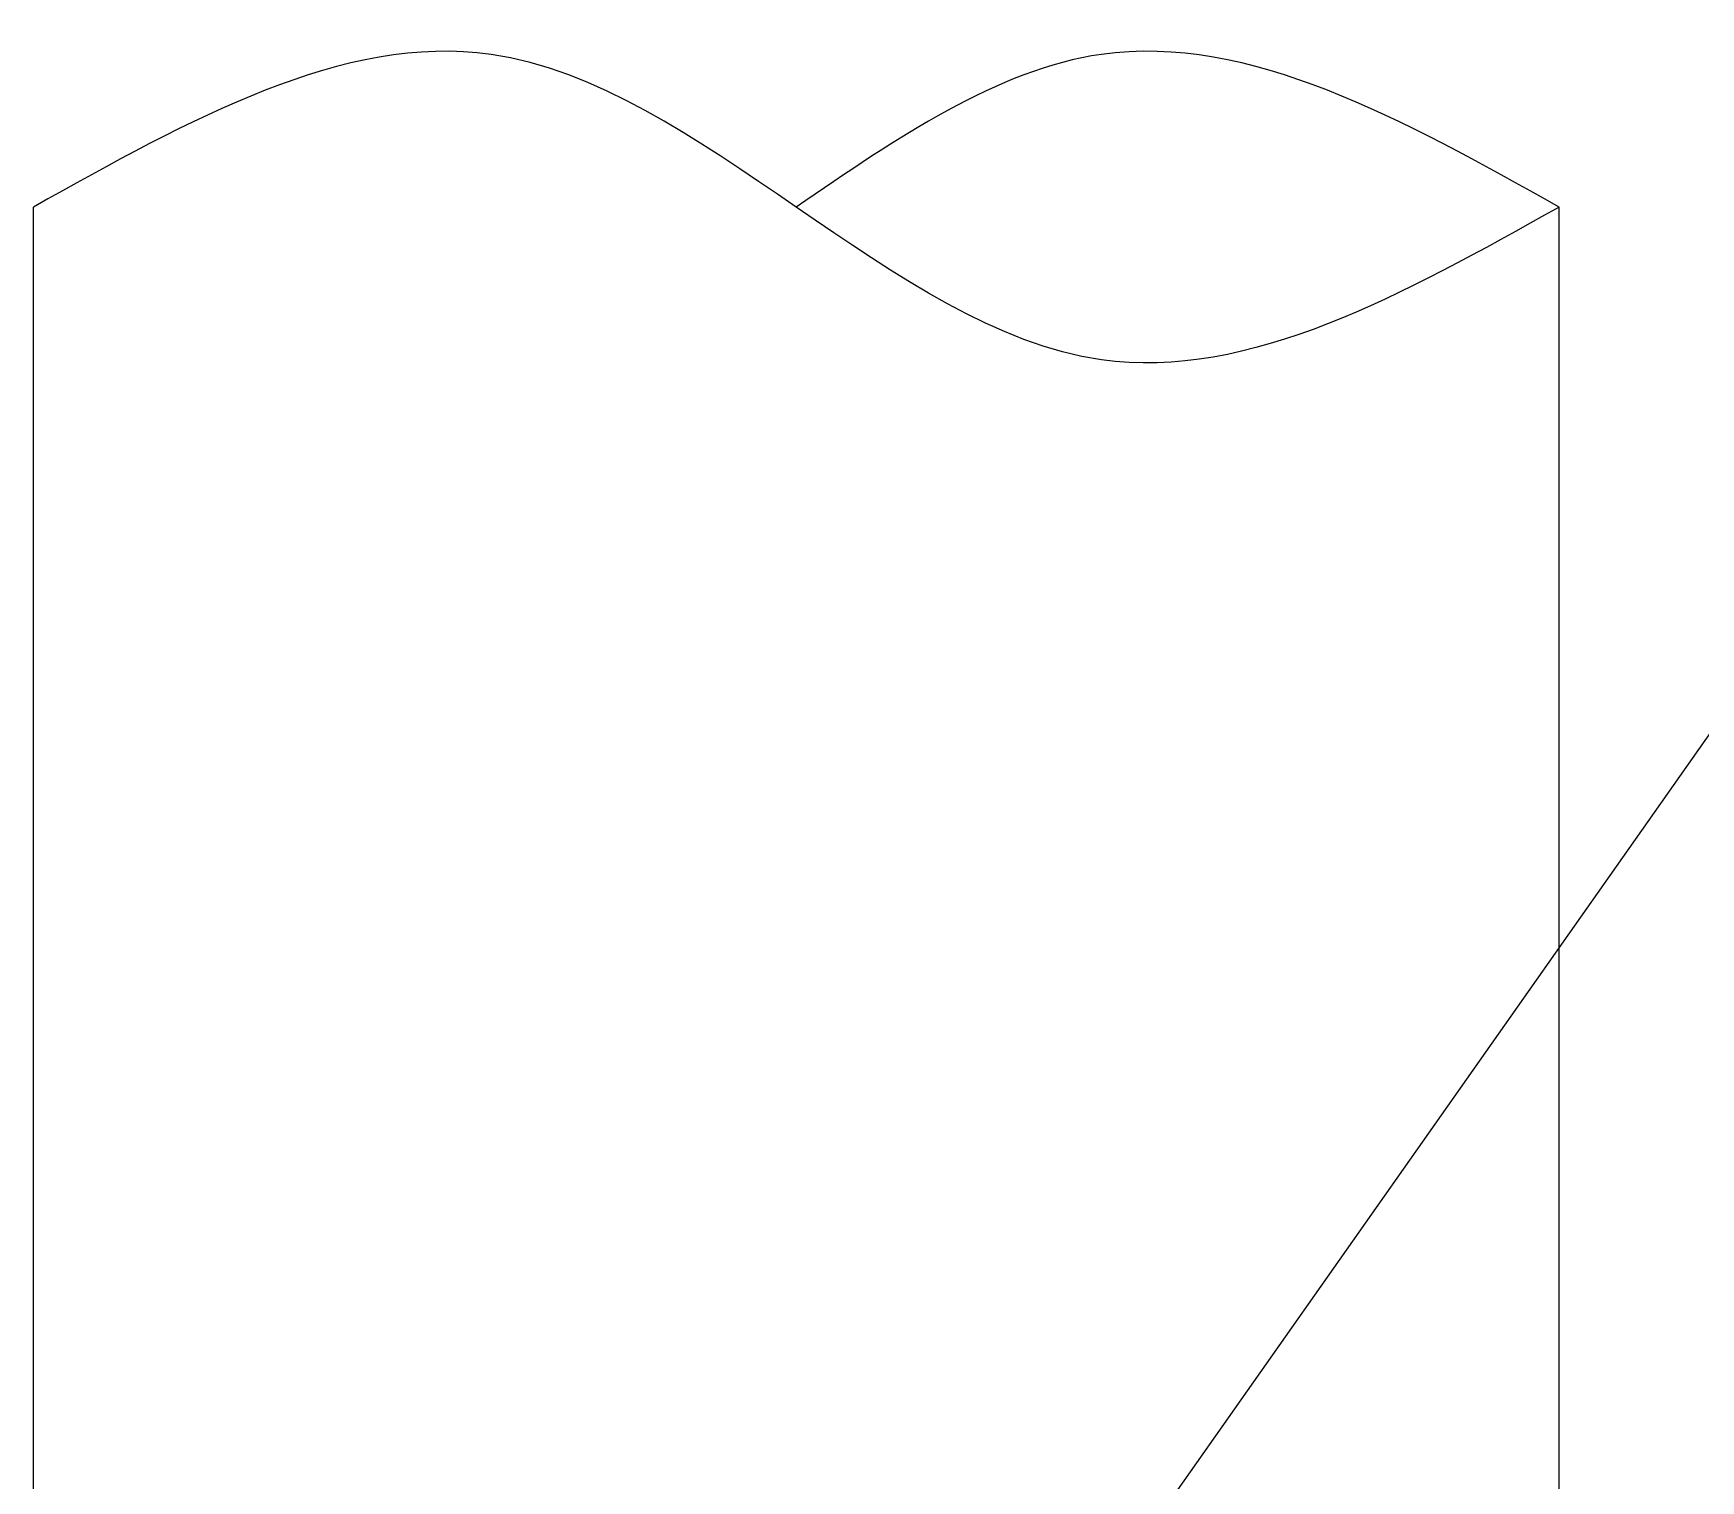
# Model space of a CAD drawing. Extents: x 1031190 to 1725648, y 733081 to 1571294.
# Drawn here: x 1164087 to 1165535, y 1252560 to 1253816 of the extents above; entities that cross this region are included whole.
import ezdxf

# ---------------------------------------------------------------- set-up
doc = ezdxf.new("R2010")
doc.units = 0
doc.header["$LTSCALE"] = 1000
doc.header["$MEASUREMENT"] = 0
doc.styles.get("Standard").update_dxf_attribs({"font": 'gbenor.shx', "bigfont": 'gbcbig.shx'})
doc.dimstyles.get("Standard").update_dxf_attribs({"dimtxt": 0.18, "dimasz": 0.18, "dimexe": 0.18, "dimexo": 0.0625, "dimgap": 0.09, "dimtad": 0, "dimtih": 1, "dimtoh": 1, "dimdec": 4, "dimzin": 0, "dimdsep": 46, "dimtxsty": 'Standard', "dimcen": 0.09, "dimadec": 0, "dimazin": 0, "dimtfac": 1, "dimtdec": 4, "dimtofl": 0, "dimtmove": 0, "dimatfit": 3, "dimfxl": 0, "dimtolj": 1, "dimtzin": 0, "dimarcsym": 0})

msp = doc.modelspace()

# ---------------------------------------------------------------- linework, layer by layer
at = {"linetype": 'Continuous'}
for p, q in [((1164087.5, 1252106.7), (1164087.5, 1253665.3)), ((1165411.7, 1252135.7), (1165411.7, 1253665.3))]:
    msp.add_line(p, q, dxfattribs=at)
msp.add_spline([(1165411.7, 1253665.3), (1165014.4, 1253532.8), (1164484.8, 1253797.7), (1164087.5, 1253665.3)], degree=3, dxfattribs=at)
msp.add_open_spline([(1165411.7, 1253665.3), (1165277.1, 1253740.6), (1165047.2, 1253869.3), (1164836.8, 1253725), (1164749.6, 1253665.3)], degree=3, knots=[0, 0, 0, 0, 3.604997, 6.154114, 6.154114, 6.154114, 6.154114], dxfattribs=at)

# ---------------------------------------------------------------- leaders
msp.add_leader([(1164807.7, 1252164.8), (1165823.9, 1253608.1)], dimstyle='Standard', override={"dimgap": 20, "dimtad": 0})

doc.saveas('drawing.dxf')
